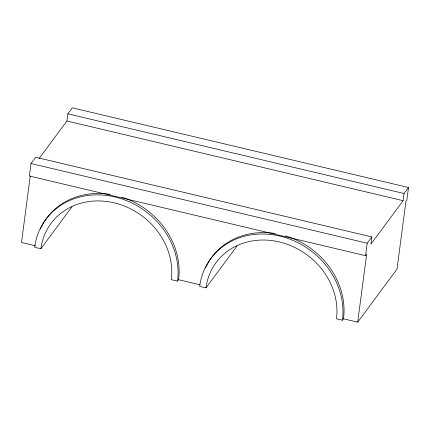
<?xml version="1.0" encoding="UTF-8"?>
<svg xmlns="http://www.w3.org/2000/svg" width="430" height="430" viewBox="0 0 430 430"><rect width="100%" height="100%" fill="white"/><g stroke="black" fill="none" stroke-linecap="round" stroke-linejoin="round"><path stroke-width="0.64" d="M39.098 158.541L66.924 121.007L67.87 113.821L72.305 107.833L408.5 187.523L404.06 193.511L403.114 200.692L370.918 244.127L371.864 236.946L35.674 157.256L31.024 163.529L29.38 176.01L365.575 255.7L366.634 254.27L357.695 322.167L343.5 318.802A75.04 65.941 36.5 0 0 285.423 235.866M30.261 175.913L21.5 242.477L35.685 245.842M365.575 255.7L367.215 243.213L371.864 236.946M408.5 187.523L406.855 200.004L405.941 201.24L397.003 269.132L357.695 322.167M200.052 284.8L178.59 279.715L177.531 281.139A75.099 65.994 36.5 0 0 114.934 196.945A75.099 65.994 36.5 0 0 34.626 247.266L40.877 248.75L71.934 206.851M343.5 318.802L342.441 320.232A75.04 65.941 36.5 0 0 279.892 236.102A75.04 65.941 36.5 0 0 199.644 286.385L205.975 287.885L237.037 245.981M67.87 113.821L404.06 193.511M66.924 121.007L403.114 200.692M31.024 163.529L367.215 243.213M177.531 281.139L171.28 279.661A68.526 60.216 36.5 0 0 114.16 202.831A68.526 60.216 36.5 0 0 40.877 248.75M342.441 320.232L336.459 318.813A68.569 60.254 36.5 0 0 279.301 241.934A68.569 60.254 36.5 0 0 205.975 287.885M40.409 229.007A75.099 65.994 36.5 0 1 110.182 194.371M121.744 197.107A75.099 65.994 36.5 0 1 178.59 279.715M205.427 268.137A75.04 65.941 36.5 0 1 275.146 233.522"/></g></svg>
